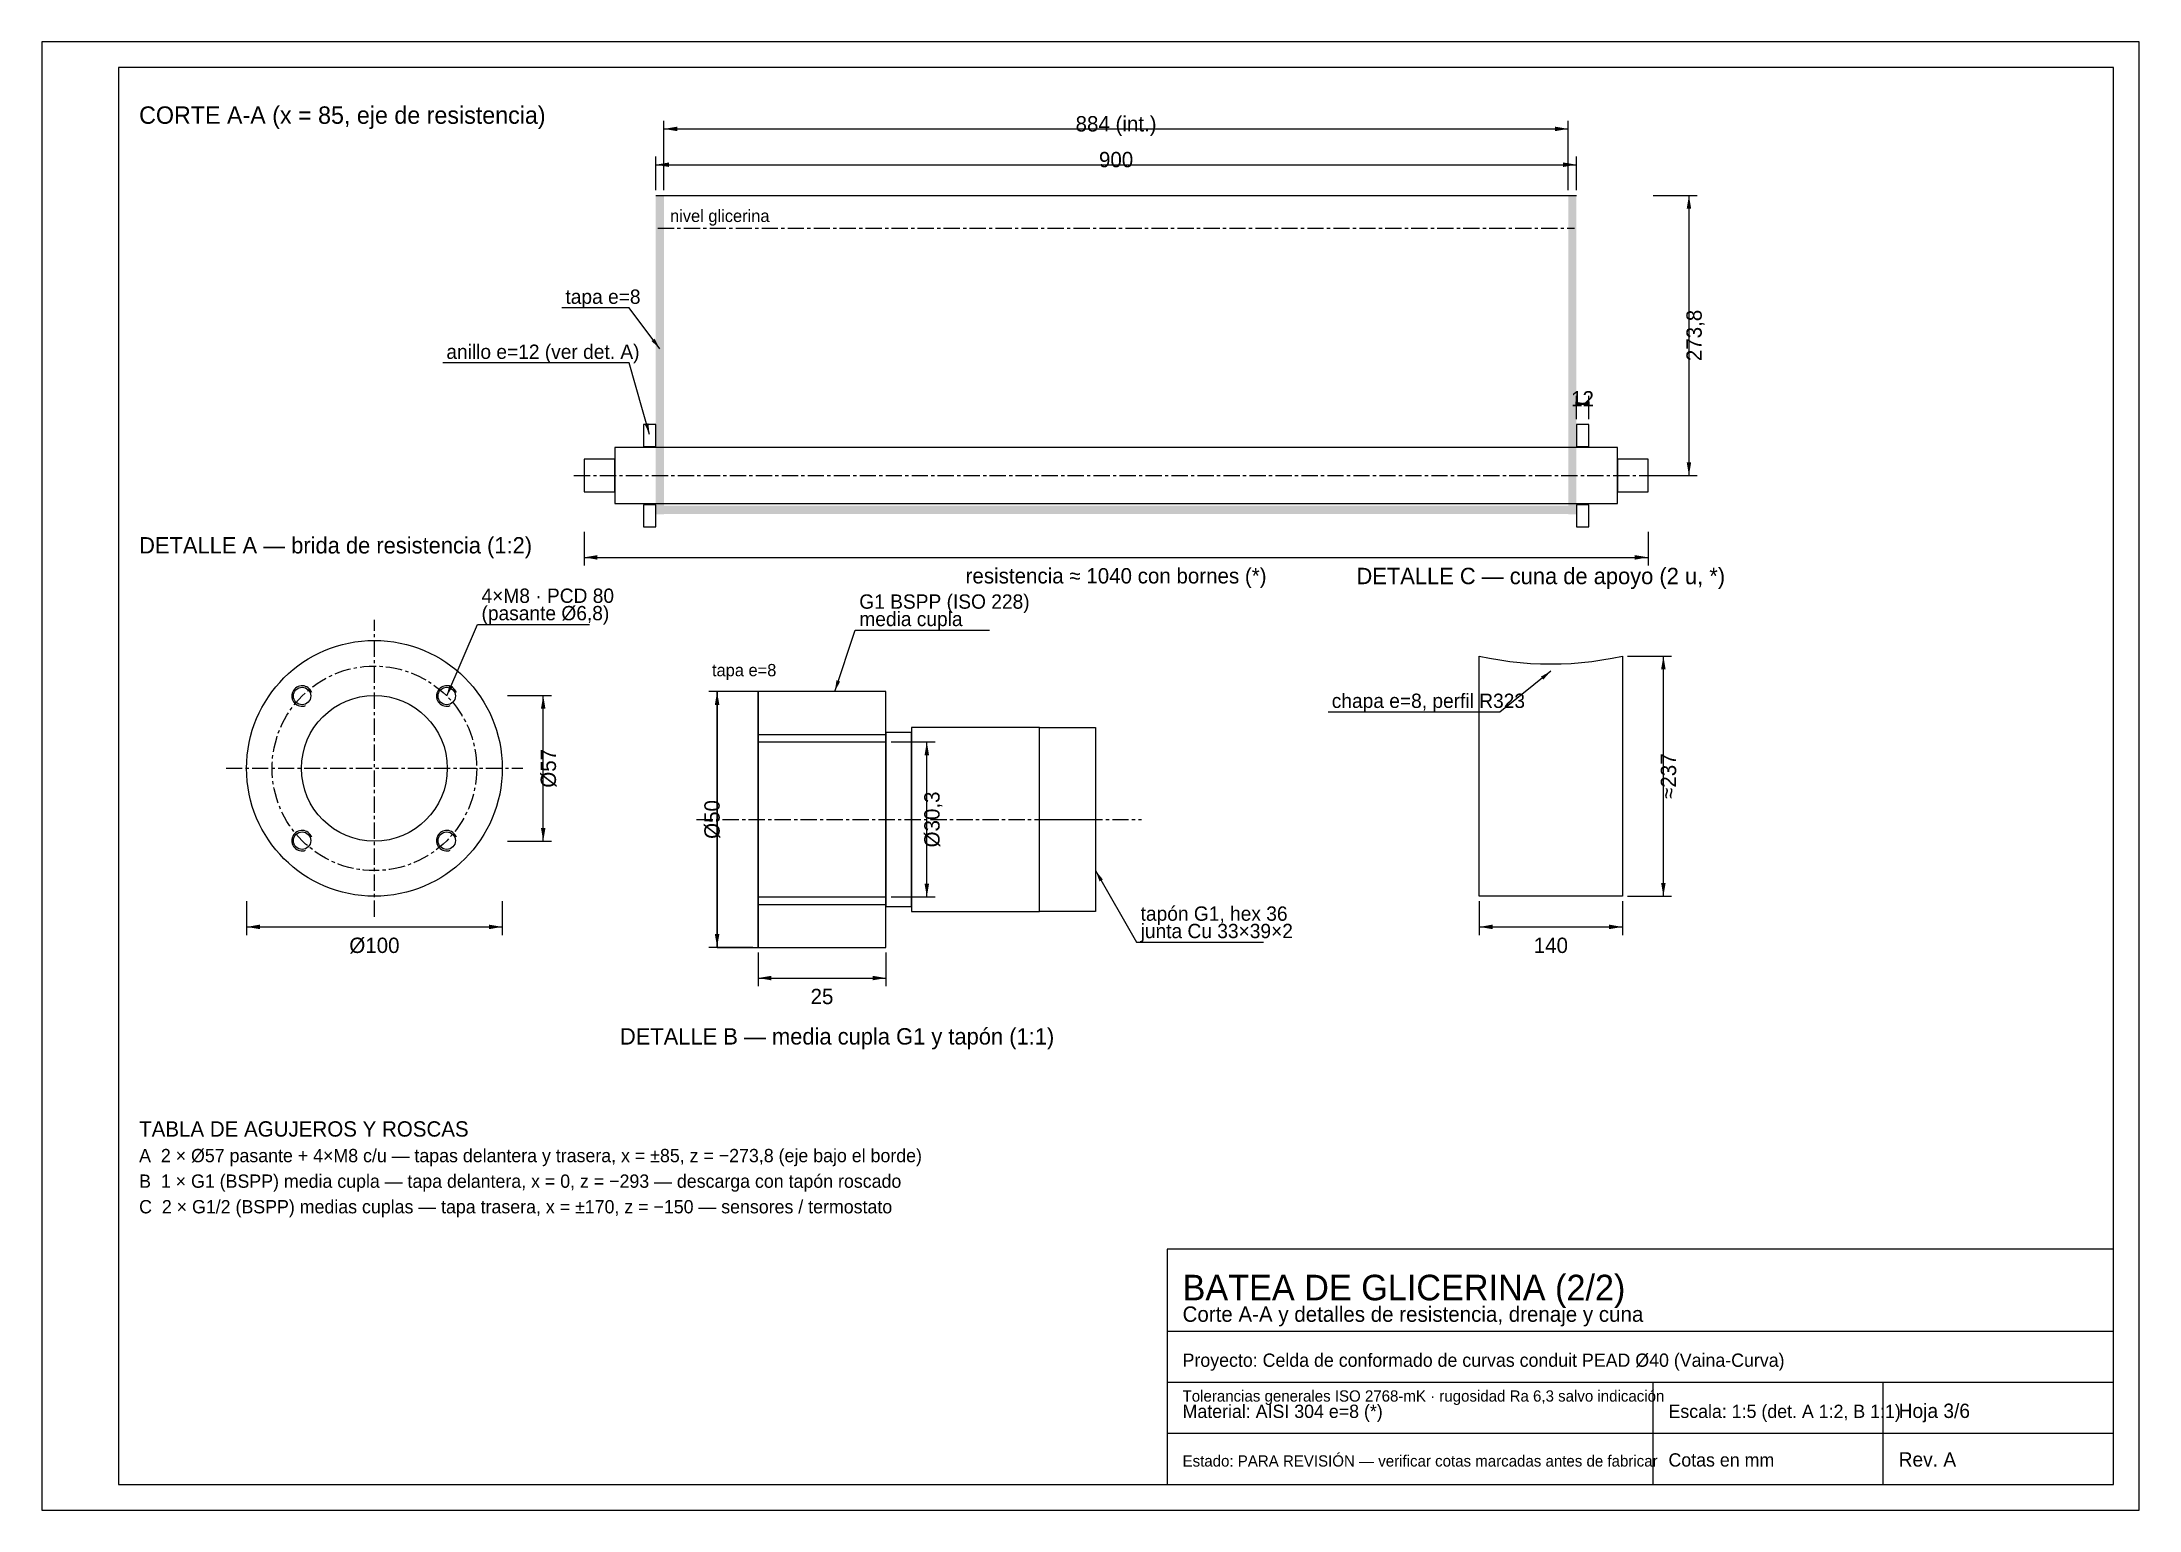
# Model space of a CAD drawing. Header units: millimetres. Extents: x 5 to 415, y 5 to 292.
import ezdxf
from ezdxf.enums import TextEntityAlignment as Align

# ---------------------------------------------------------------- set-up
doc = ezdxf.new("R2010")
doc.units = ezdxf.units.MM
doc.linetypes.add('CENTER', pattern=[5.08, 3.175, -0.635, 0.635, -0.635])
for name, color, linetype in [('CONTORNO', 7, 'Continuous'), ('COTAS', 3, 'Continuous'), ('EJES', 1, 'CENTER'), ('FINAS', 8, 'Continuous'), ('MARCO', 7, 'Continuous'), ('TEXTO', 7, 'Continuous')]:
    doc.layers.add(name, color=color, linetype=linetype)

msp = doc.modelspace()

# ---------------------------------------------------------------- hatches: boundary and pattern name
at = {"layer": 'CONTORNO'}
for points in [[(125, 262), (126.6, 262), (126.6, 199.68), (125, 199.68)], [(303.4, 262), (305, 262), (305, 199.68), (303.4, 199.68)], [(126.6, 201.34), (303.4, 201.34), (303.4, 199.74), (126.6, 199.74)]]:
    msp.add_hatch(color=7, dxfattribs=at).paths.add_polyline_path(points)
at = {"layer": 'COTAS'}
for points in [[(126.6, 275), (129.2, 274.56), (129.2, 275.44)], [(303.4, 275), (300.8, 275.44), (300.8, 274.56)], [(125, 268), (127.6, 267.56), (127.6, 268.44)], [(305, 268), (302.4, 268.44), (302.4, 267.56)], [(327, 262), (326.56, 259.4), (327.44, 259.4)], [(125.8, 232), (124.78, 233.98), (124.18, 233.54)], [(307.4, 221.24), (304.8, 221.68), (304.8, 220.79)], [(305, 221.24), (307.6, 220.79), (307.6, 221.68)], [(123.8, 215.24), (123.56, 217.46), (122.84, 217.25)], [(327, 207.24), (327.44, 209.84), (326.56, 209.84)], [(111, 191.24), (113.6, 190.79), (113.6, 191.68)], [(319, 191.24), (316.4, 191.68), (316.4, 190.79)], [(300, 169), (298.05, 167.92), (298.52, 167.33)], [(322, 171.94), (321.56, 169.34), (322.44, 169.34)], [(84.14, 164.14), (85.35, 166.02), (84.66, 166.31)], [(103, 164.25), (102.56, 161.65), (103.44, 161.65)], [(137, 165), (136.56, 162.4), (137.44, 162.4)], [(160, 165), (161.05, 166.97), (160.34, 167.21)], [(178, 155.15), (177.56, 152.55), (178.44, 152.55)], [(103, 135.75), (103.44, 138.35), (102.56, 138.35)], [(178, 124.85), (178.44, 127.45), (177.56, 127.45)], [(211, 130), (211.77, 127.9), (212.42, 128.28)], [(322, 125), (322.44, 127.6), (321.56, 127.6)], [(45, 119), (47.6, 118.56), (47.6, 119.44)], [(95, 119), (92.4, 119.44), (92.4, 118.56)], [(286, 119), (288.6, 118.56), (288.6, 119.44)], [(314, 119), (311.4, 119.44), (311.4, 118.56)], [(137, 115), (137.44, 117.6), (136.56, 117.6)], [(145, 109), (147.6, 108.56), (147.6, 109.44)], [(170, 109), (167.4, 109.44), (167.4, 108.56)]]:
    msp.add_hatch(color=3, dxfattribs=at).paths.add_polyline_path(points)

# ---------------------------------------------------------------- linework, layer by layer
at = {"layer": 'CONTORNO'}
for p, q in [((125, 262), (305, 262)), ((145, 155.15), (170, 155.15)), ((145, 124.85), (170, 124.85)), ((225, 40), (410, 40))]:
    msp.add_line(p, q, dxfattribs=at)
for points in [[(122.6, 212.94), (125, 212.94), (125, 217.24), (122.6, 217.24)], [(305, 212.94), (307.4, 212.94), (307.4, 217.24), (305, 217.24)], [(111, 204.04), (117, 204.04), (117, 210.44), (111, 210.44)], [(117, 201.74), (313, 201.74), (313, 212.74), (117, 212.74)], [(313, 204.04), (319, 204.04), (319, 210.44), (313, 210.44)], [(122.6, 197.24), (125, 197.24), (125, 201.54), (122.6, 201.54)], [(305, 197.24), (307.4, 197.24), (307.4, 201.54), (305, 201.54)], [(286, 171.94), (288, 171.52), (290, 171.18), (292, 170.9), (294, 170.68), (296, 170.52), (298, 170.43), (300, 170.4), (302, 170.43), (304, 170.52), (306, 170.68), (308, 170.9), (310, 171.18), (312, 171.52), (314, 171.94), (314, 125), (286, 125)], [(145, 115), (170, 115), (170, 165), (145, 165)], [(175, 122), (200, 122), (200, 158), (175, 158)], [(200, 122), (200, 158), (211, 158), (211, 122)]]:
    msp.add_lwpolyline(points, close=True, dxfattribs=at)
for centre, radius in [((70, 150), 25), ((55.86, 164.14), 1.7), ((70, 150), 14.25), ((84.14, 164.14), 1.7), ((55.86, 135.86), 1.7), ((84.14, 135.86), 1.7)]:
    msp.add_circle(centre, radius, dxfattribs=at)
at = {"layer": 'COTAS'}
for p, q in [((126.6, 263), (126.6, 276.6)), ((126.6, 275), (303.4, 275)), ((303.4, 263), (303.4, 276.6)), ((125, 263), (125, 269.6)), ((125, 268), (305, 268)), ((305, 263), (305, 269.6)), ((320, 262), (328.6, 262)), ((327, 262), (327, 207.24)), ((119.8, 240), (106.65, 240)), ((125.8, 232), (119.8, 240)), ((119.8, 229.24), (83.36, 229.24)), ((123.8, 215.24), (119.8, 229.24)), ((305, 218.24), (305, 222.84)), ((307.4, 218.24), (307.4, 222.84)), ((305, 221.24), (307.4, 221.24)), ((320, 207.24), (328.6, 207.24)), ((111, 196.24), (111, 189.64)), ((319, 196.24), (319, 189.64)), ((111, 191.24), (319, 191.24)), ((84.14, 164.14), (90.14, 178.14)), ((90.14, 178.14), (112.03, 178.14)), ((160, 165), (164, 177)), ((164, 177), (190.25, 177)), ((300, 169), (290, 161)), ((315, 171.94), (323.6, 171.94)), ((322, 125), (322, 171.94)), ((96, 164.25), (104.6, 164.25)), ((103, 135.75), (103, 164.25)), ((144, 165), (135.4, 165)), ((137, 115), (137, 165)), ((290, 161), (256.47, 161)), ((171, 155.15), (179.6, 155.15)), ((178, 124.85), (178, 155.15)), ((96, 135.75), (104.6, 135.75)), ((211, 130), (219, 116)), ((45, 124), (45, 117.4)), ((95, 124), (95, 117.4)), ((171, 124.85), (179.6, 124.85)), ((286, 124), (286, 117.4)), ((314, 124), (314, 117.4)), ((315, 125), (323.6, 125)), ((45, 119), (95, 119)), ((286, 119), (314, 119)), ((144, 115), (135.4, 115)), ((219, 116), (243.8, 116)), ((145, 114), (145, 107.4)), ((170, 114), (170, 107.4)), ((145, 109), (170, 109))]:
    msp.add_line(p, q, dxfattribs=at)
at = {"layer": 'EJES'}
for p, q in [((125.4, 255.6), (304.6, 255.6)), ((109, 207.24), (321, 207.24)), ((70, 121), (70, 179)), ((41, 150), (99, 150)), ((133, 140), (220, 140))]:
    msp.add_line(p, q, dxfattribs=at)
msp.add_circle((70, 150), 20, dxfattribs=at)
at = {"layer": 'FINAS'}
for p, q in [((145, 156.6), (170, 156.6)), ((200, 140), (211, 140)), ((145, 123.4), (170, 123.4)), ((225, 30), (410, 30)), ((320, 10), (320, 30)), ((365, 10), (365, 30)), ((225, 20), (410, 20))]:
    msp.add_line(p, q, dxfattribs=at)
for points in [[(5, 5), (415, 5), (415, 292), (5, 292)], [(137, 115), (145, 115), (145, 165), (137, 165)], [(170, 123), (175, 123), (175, 157), (170, 157)]]:
    msp.add_lwpolyline(points, close=True, dxfattribs=at)
for centre in [(55.86, 164.14), (84.14, 164.14), (55.86, 135.86), (84.14, 135.86)]:
    msp.add_arc(centre, 2, 20, 290, dxfattribs=at)
at = {"layer": 'MARCO'}
for points in [[(20, 10), (410, 10), (410, 287), (20, 287)], [(225, 10), (410, 10), (410, 56), (225, 56)]]:
    msp.add_lwpolyline(points, close=True, dxfattribs=at)

# ---------------------------------------------------------------- texts
at = {"layer": 'TEXTO'}
for s, height, p in [('CORTE A-A (x = 85, eje de resistencia)', 3.4, (24, 276)), ('nivel glicerina', 2.4, (127.8, 256.8)), ('tapa e=8', 2.8, (107.35, 240.8)), ('anillo e=12 (ver det. A)', 2.8, (84.06, 230.04)), ('DETALLE A — brida de resistencia (1:2)', 3.2, (24, 192)), ('DETALLE C — cuna de apoyo (2 u, *)', 3.2, (262, 186)), ('4×M8 · PCD 80', 2.8, (90.94, 182.34)), ('(pasante Ø6,8)', 2.8, (90.94, 178.94)), ('G1 BSPP (ISO 228)', 2.8, (164.8, 181.2)), ('media cupla', 2.8, (164.8, 177.8)), ('tapa e=8', 2.4, (136, 168)), ('chapa e=8, perfil R323', 2.8, (257.17, 161.8)), ('tapón G1, hex 36', 2.8, (219.8, 120.2)), ('junta Cu 33×39×2', 2.8, (219.8, 116.8)), ('DETALLE B — media cupla G1 y tapón (1:1)', 3.2, (118, 96)), ('TABLA DE AGUJEROS Y ROSCAS', 3, (24, 78)), ('A  2 × Ø57 pasante + 4×M8 c/u — tapas delantera y trasera, x = ±85, z = −273,8 (eje bajo el borde)', 2.6, (24, 73)), ('B  1 × G1 (BSPP) media cupla — tapa delantera, x = 0, z = −293 — descarga con tapón roscado', 2.6, (24, 68)), ('C  2 × G1/2 (BSPP) medias cuplas — tapa trasera, x = ±170, z = −150 — sensores / termostato', 2.6, (24, 63)), ('BATEA DE GLICERINA (2/2)', 5, (228, 46)), ('Corte A-A y detalles de resistencia, drenaje y cuna', 3, (228, 41.8)), ('Proyecto: Celda de conformado de curvas conduit PEAD Ø40 (Vaina-Curva)', 2.6, (228, 33)), ('Tolerancias generales ISO 2768-mK · rugosidad Ra 6,3 salvo indicación', 2.2, (228, 26.2)), ('Material: AISI 304 e=8 (*)', 2.6, (228, 23)), ('Escala: 1:5 (det. A 1:2, B 1:1)', 2.6, (323, 23)), ('Hoja 3/6', 2.8, (368, 23)), ('Estado: PARA REVISIÓN — verificar cotas marcadas antes de fabricar', 2.2, (228, 13.5)), ('Cotas en mm', 2.6, (323, 13.5)), ('Rev. A', 2.8, (368, 13.5))]:
    msp.add_text(s, height=height, dxfattribs=at).set_placement(p)
for s, p in [('884 (int.)', (215, 276)), ('900', (215, 269)), ('12', (306.2, 222.24)), ('resistencia ≈ 1040 con bornes (*)', (215, 187.64)), ('Ø100', (70, 115.4)), ('140', (300, 115.4)), ('25', (157.5, 105.4))]:
    msp.add_text(s, height=3, dxfattribs=at).set_placement(p, align=Align.MIDDLE_CENTER)
for s, p in [('273,8', (328, 234.62)), ('Ø57', (104, 150)), ('≈237', (323, 148.47)), ('Ø50', (136, 140)), ('Ø30,3', (179, 140))]:
    msp.add_text(s, height=3, rotation=90, dxfattribs=at).set_placement(p, align=Align.MIDDLE_CENTER)

doc.saveas('drawing.dxf')
